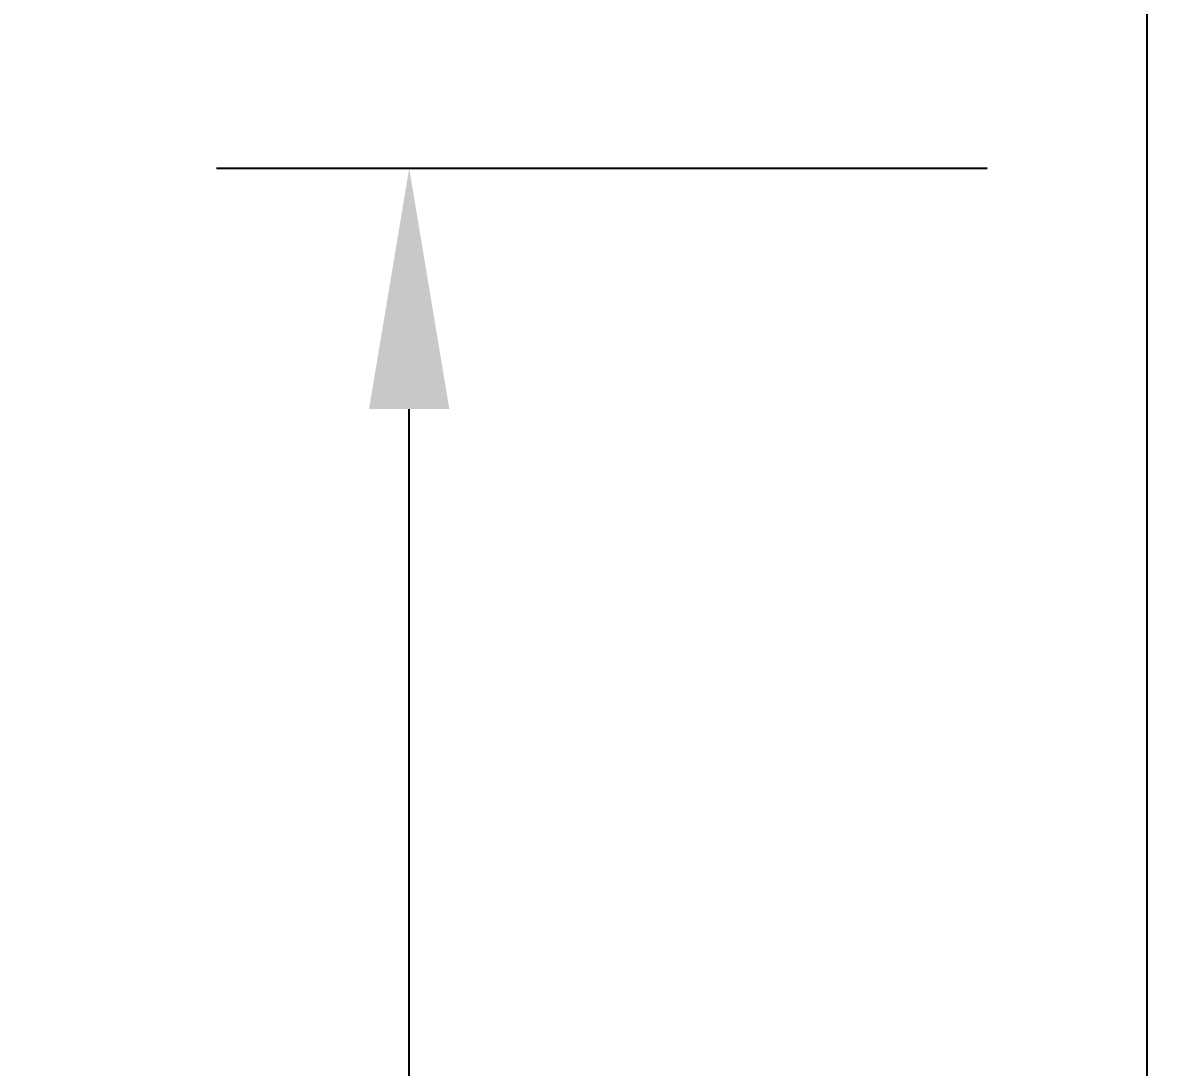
# Model space of a CAD drawing. Header units: millimetres. Extents: x 101 to 3000, y 150 to 4305.
# Drawn here: x 596.6 to 774.5, y 3370.5 to 3533.2 of the extents above; entities that cross this region are included whole.
import ezdxf

# ---------------------------------------------------------------- set-up
doc = ezdxf.new("R2010")
doc.units = ezdxf.units.MM
doc.header["$LTSCALE"] = 15
doc.layers.add('_Sichtbarkanten', color=7, linetype='Continuous', lineweight=25)
doc.layers.add('Bemaßung (ISO)', color=7, linetype='Continuous', lineweight=25)
doc.styles.add('Notiztext (DIN)', font='verdana.ttf')
doc.dimstyles.new('Standard (DIN)', dxfattribs={"dimscale": 15, "dimtxt": 2.5, "dimasz": 2.5, "dimexe": 2, "dimexo": 4, "dimgap": 0.5, "dimtad": 1, "dimdec": 1, "dimrnd": 1e-08, "dimtxsty": 'Notiztext (DIN)', "dimcen": 0.09, "dimclrd": 256, "dimclre": 256, "dimclrt": 256, "dimadec": 0, "dimazin": 2, "dimtfac": 1, "dimtmove": 0, "dimatfit": 3, "dimfxl": 0, "dimtolj": 1, "dimtzin": 0, "dimlwd": -1, "dimlwe": -1, "dimarcsym": 0})

# ---------------------------------------------------------------- blocks, each defined once
blk = doc.blocks.new('*D76')
at = {"layer": 'Bemaßung (ISO)', "transparency": 16777216}
for p, q in [((711.63, 3560.5), (484.35, 3560.5)), ((514.35, 3523), (514.35, 3148.01)), ((746.67, 3110.51), (484.35, 3110.51))]:
    blk.add_line(p, q, dxfattribs=at)
for points in [[(508.1, 3523), (520.6, 3523), (514.35, 3560.5)], [(508.1, 3148.01), (520.6, 3148.01), (514.35, 3110.51)]]:
    blk.add_solid(points, dxfattribs=at)
at = {"layer": 'Defpoints', "color": 0, "transparency": 16777216}
for p in [(771.63, 3560.5), (514.35, 3110.51), (806.67, 3110.51)]:
    blk.add_point(p, dxfattribs=at)
at = {"layer": 'Bemaßung (ISO)', "transparency": 16777216, "insert": (467.82, 3288.99), "char_height": 37.5, "attachment_point": 1, "rotation": 90, "style": 'Notiztext (DIN)'}
blk.add_mtext('\\A1;450', dxfattribs=at)
blk = doc.blocks.new('*D77')
at = {"layer": 'Bemaßung (ISO)', "transparency": 16777216}
for p, q in [((711.63, 3560.5), (361.26, 3560.5)), ((391.26, 3523), (391.26, 2698)), ((711.63, 2660.5), (361.26, 2660.5))]:
    blk.add_line(p, q, dxfattribs=at)
for points in [[(385.01, 3523), (397.51, 3523), (391.26, 3560.5)], [(385.01, 2698), (397.51, 2698), (391.26, 2660.5)]]:
    blk.add_solid(points, dxfattribs=at)
at = {"layer": 'Defpoints', "color": 0, "transparency": 16777216}
for p in [(771.63, 3560.5), (391.26, 2660.5), (771.63, 2660.5)]:
    blk.add_point(p, dxfattribs=at)
at = {"layer": 'Bemaßung (ISO)', "transparency": 16777216, "insert": (344.73, 3064.44), "char_height": 37.5, "attachment_point": 1, "rotation": 90, "style": 'Notiztext (DIN)'}
blk.add_mtext('\\A1;900', dxfattribs=at)
blk = doc.blocks.new('*D78')
at = {"layer": 'Bemaßung (ISO)', "transparency": 16777216}
for p, q in [((746.79, 3510.5), (626.79, 3510.5)), ((656.79, 2748.01), (656.79, 3473)), ((746.79, 2710.51), (626.79, 2710.51))]:
    blk.add_line(p, q, dxfattribs=at)
for points in [[(650.54, 3473), (663.04, 3473), (656.79, 3510.5)], [(650.54, 2748.01), (663.04, 2748.01), (656.79, 2710.51)]]:
    blk.add_solid(points, dxfattribs=at)
at = {"layer": 'Defpoints', "color": 0, "transparency": 16777216}
for p in [(656.79, 3510.5), (806.79, 3510.5), (806.79, 2710.51)]:
    blk.add_point(p, dxfattribs=at)
at = {"layer": 'Bemaßung (ISO)', "transparency": 16777216, "insert": (610.08, 3070.21), "char_height": 37.5, "attachment_point": 1, "rotation": 90, "style": 'Notiztext (DIN)'}
blk.add_mtext('\\A1;800', dxfattribs=at)

msp = doc.modelspace()

# ---------------------------------------------------------------- linework, layer by layer
at = {"layer": '_Sichtbarkanten'}
msp.add_line((771.63, 3560.5), (771.63, 2660.5), dxfattribs=at)

# ---------------------------------------------------------------- dimensions: what is measured, and where the dimension line sits
at = {"layer": 'Bemaßung (ISO)'}
for base, p1, p2, picture, middle in [((391.26, 2660.5), (771.63, 3560.5), (771.63, 2660.5), '*D77', (391.26, 3110.5)), ((514.35, 3110.51), (771.63, 3560.5), (806.67, 3110.51), '*D76', (514.35, 3335.51)), ((656.79, 3510.5), (806.79, 2710.51), (806.79, 3510.5), '*D78', (656.79, 3116.16))]:
    dim = msp.add_linear_dim(base=base, p1=p1, p2=p2, angle=90, dimstyle='Standard (DIN)', override={"dimdec": 1, "dimtp": 0, "dimtm": 0, "dimtdec": 2, "dimtofl": 0, "dimatfit": 1}, dxfattribs=at)
    dim.commit()
    dim.dimension.update_dxf_attribs({"geometry": picture, "text_midpoint": middle, "dimtype": 160})

doc.saveas('drawing.dxf')
